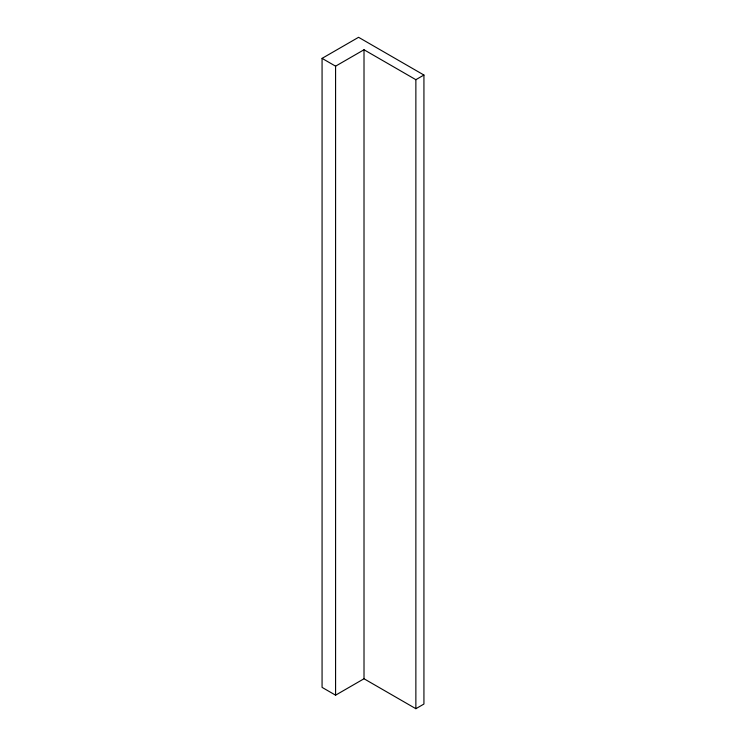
<?xml version="1.0" encoding="UTF-8"?>
<svg xmlns="http://www.w3.org/2000/svg" width="746" height="746" viewBox="0 0 746 746"><rect width="100%" height="100%" fill="white"/><g stroke="black" fill="none" stroke-linecap="round" stroke-linejoin="round"><path stroke-width="1.12" d="M322.067 58.374L358.565 37.3L423.933 75.038L423.933 704.047L415.867 708.7L364.011 678.757L335.579 695.179L322.067 687.374L322.067 58.374L335.579 66.17L364.011 49.758L415.867 79.691L423.933 75.038M415.867 79.691L415.867 708.7M364.011 49.758L364.011 678.757M335.579 66.17L335.579 695.179"/></g></svg>
